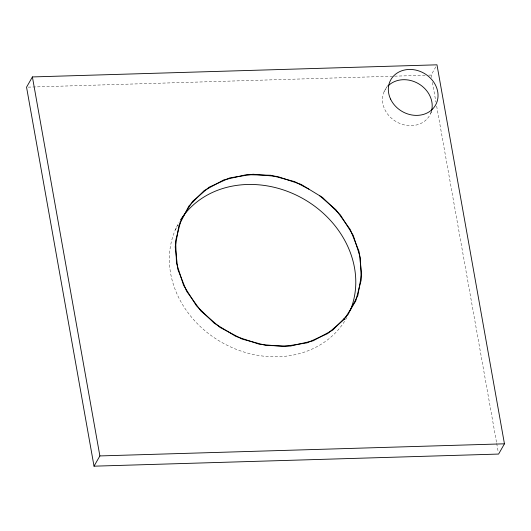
<?xml version="1.0" encoding="UTF-8"?>
<svg xmlns="http://www.w3.org/2000/svg" width="531" height="531" viewBox="0 0 531 531"><rect width="100%" height="100%" fill="white"/><g stroke="black" fill="none" stroke-linecap="round" stroke-linejoin="round"><path stroke-width="0.4" stroke-dasharray="2.65 1.99" d="M175.276 229.943L178.004 225.157M384.059 91.817L387.57 85.67M431.564 77.519L431.126 75.07L436.197 66.183M430.621 113.515L431.789 111.464M28.209 87.137L393.816 76.185M394.646 76.165L425.324 75.243M428.636 75.143L431.126 75.07M432.433 82.418L435.924 102.025M436.655 106.107L496.565 442.628M496.711 443.445L498.31 452.432M346.969 317.272A96.43 82.57 29.7 0 1 221.712 342.376A96.43 82.57 29.7 0 1 179.425 221.805M431.205 111.981A25.714 22.017 29.7 0 1 396.484 121.825A25.714 22.017 29.7 0 1 387.112 86.945"/><path stroke-width="0.8" d="M32.398 76.935L26.55 87.184L94.027 466.178L498.602 454.065L504.45 443.816L436.973 64.822L32.398 76.935L99.874 455.93L94.027 466.178M192.561 201.415L181.124 219.695L175.642 240.742L176.471 263.13L183.58 285.326L196.463 305.829L214.252 323.226L235.731 336.349L259.44 344.287L283.76 346.511L307.037 342.86L327.68 333.594L344.287 319.337L355.724 301.057L361.206 280.01L360.37 257.621L353.268 235.419L340.384 214.922L322.596 197.519L301.117 184.403L277.408 176.465L253.088 174.241L229.81 177.885L209.168 187.158L192.561 201.415L193.085 201.82M99.874 455.93L504.45 443.816M308.876 189.142L294.659 181.635L270.618 175.25L246.424 174.672L223.724 179.929L204.077 190.669L188.81 206.154L178.974 225.343L175.23 246.915L177.839 269.403L186.62 291.28L200.977 311.047L219.927 327.361L242.189 339.11L266.23 345.495L290.424 346.079L313.124 340.822L332.771 330.083L348.037 314.591L357.874 295.409L361.618 273.837L359.009 251.342L350.228 229.472L335.871 209.699L319.582 195.68M343.763 318.925L344.287 319.337M180.739 219.668A96.43 82.57 29.7 0 1 300.931 197.492A96.43 82.57 29.7 0 1 350.181 310.575M388.095 85.889A25.714 22.017 29.7 0 1 418.501 83.692A25.714 22.017 29.7 0 1 431.451 111.185M390.564 99.071A25.714 22.017 29.7 0 0 433.415 108.138A25.714 22.017 29.7 0 0 415.581 70.039A25.714 22.017 29.7 0 0 390.564 99.071"/></g></svg>
